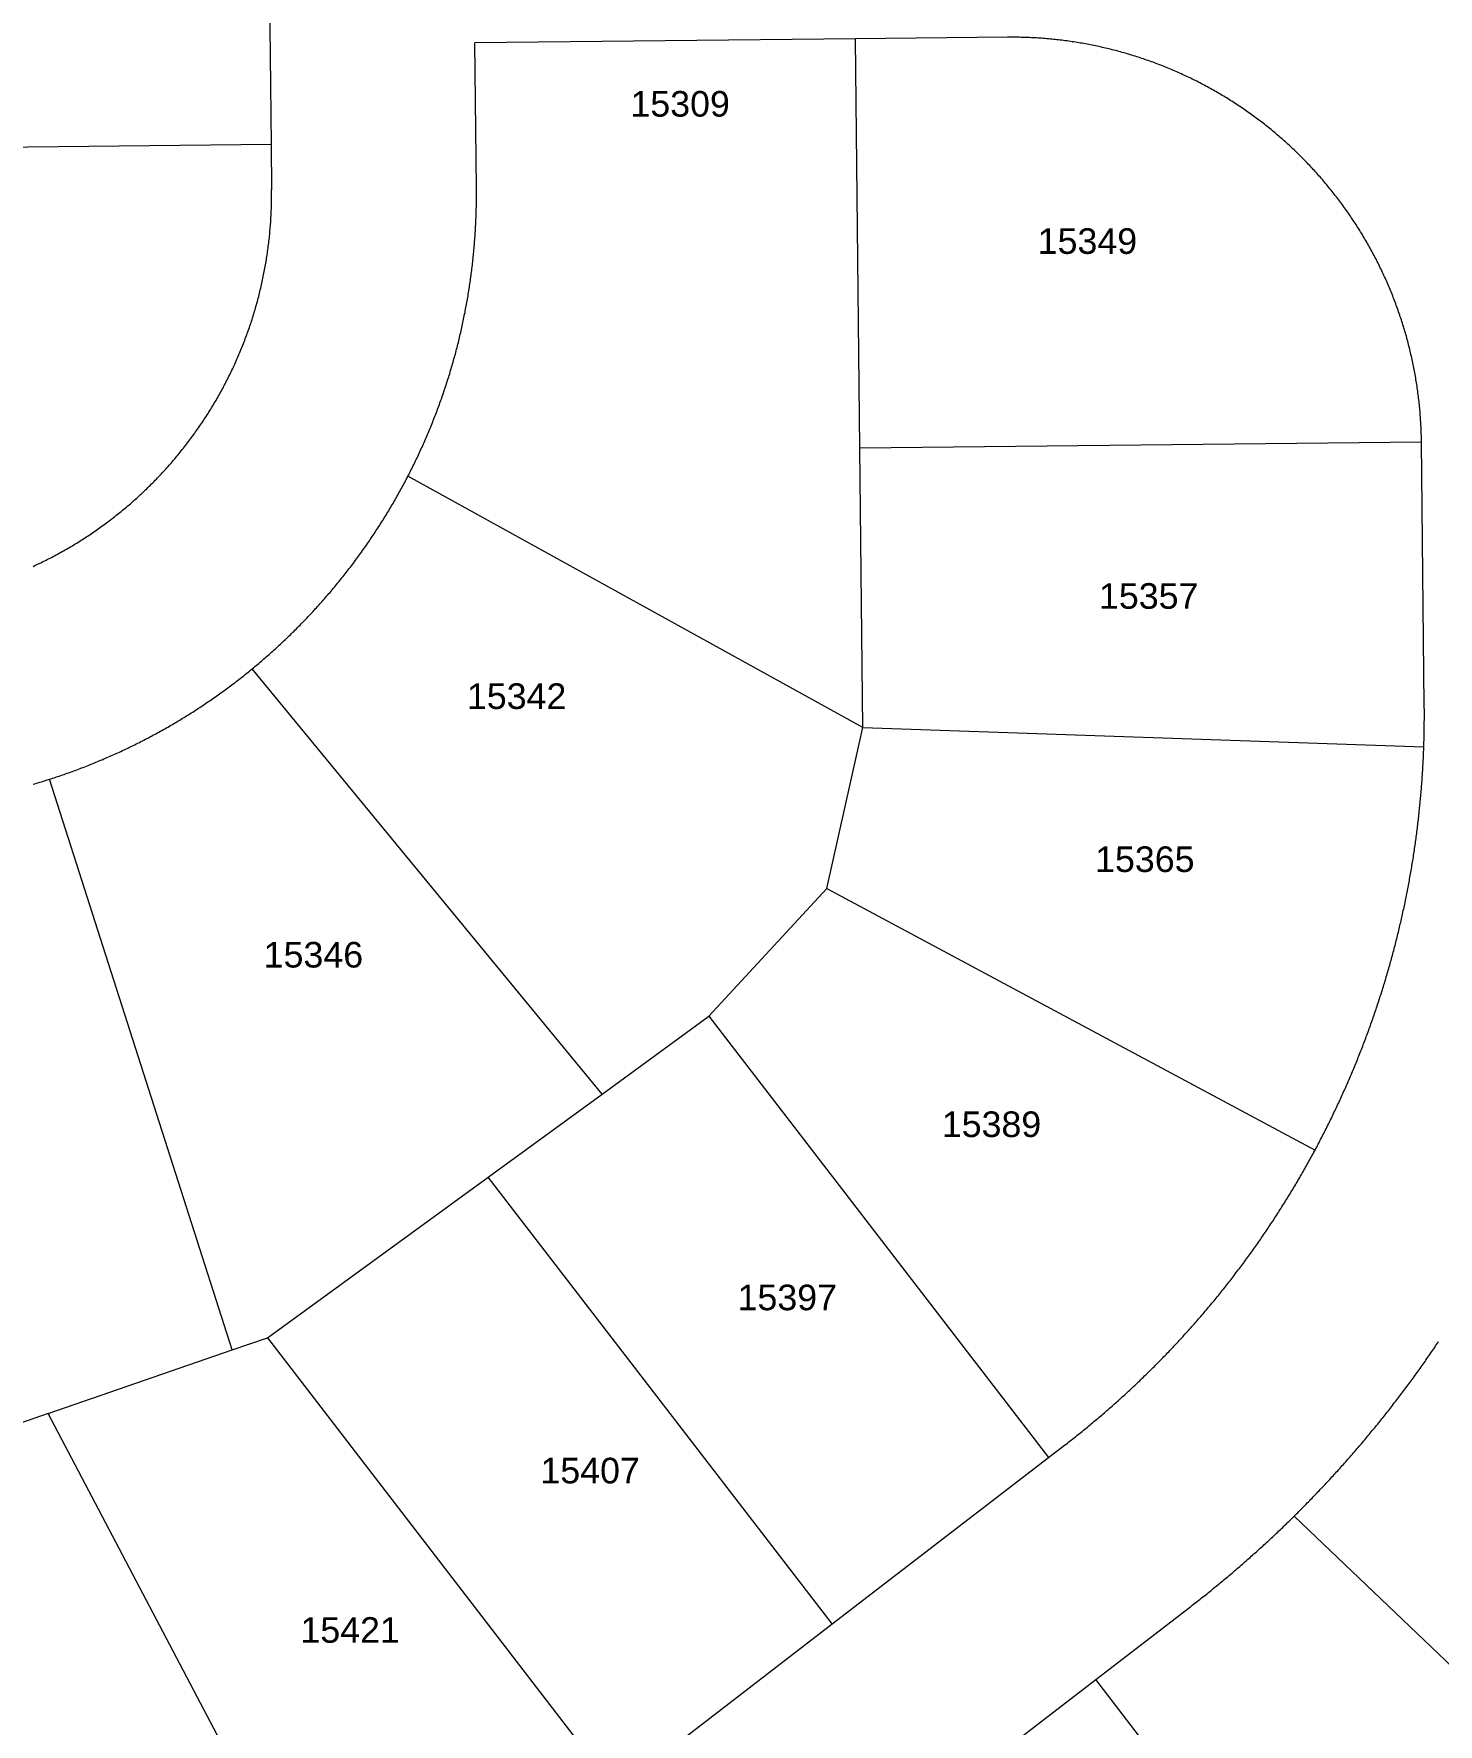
# Model space of a CAD drawing. Header units: feet. Extents: x 865220 to 2843432, y -2240498 to 970288.
# Drawn here: x 2840589.7 to 2841001, y 958367 to 958862.3 of the extents above; entities that cross this region are included whole.
import ezdxf
from ezdxf.enums import TextEntityAlignment as Align

# ---------------------------------------------------------------- set-up
doc = ezdxf.new("R2010")
doc.units = ezdxf.units.FT
doc.header["$LTSCALE"] = 0.015
doc.header["$MEASUREMENT"] = 0
doc.layers.add('Dakota County Addresses', color=7, linetype='Continuous')
doc.layers.add('Dakota County Parcels', color=7, linetype='Continuous')
doc.styles.add('Dimensions 100', font='arial.ttf')

# ---------------------------------------------------------------- blocks, each defined once
blk = doc.blocks.new('ACMAP_ANN_TEMPLATE_Dakota County Addresses')
at = {"layer": 'Dakota County Addresses', "style": 'Dimensions 100'}
blk.add_attdef('DakotaCountyAddress', text='', height=50, dxfattribs=at).set_placement((0, 0), align=Align.CENTER)

msp = doc.modelspace()

# ---------------------------------------------------------------- linework, layer by layer
at = {"layer": 'Dakota County Parcels', "lineweight": 5, "ltscale": 100}
for p, q in [((2840658.34, 958909.94), (2840659.19, 958829.96)), ((2840830.32, 958860.79), (2840718.87, 958859.59)), ((2840874.86, 958861.26), (2840830.32, 958860.79)), ((2840831.6, 958740.86), (2840830.32, 958860.79)), ((2840719.33, 958817.17), (2840718.87, 958859.59)), ((2840509.22, 958828.35), (2840659.19, 958829.96)), ((2840659.19, 958829.96), (2840659.34, 958816.52)), ((2840996.13, 958742.57), (2840831.6, 958740.86)), ((2840996.95, 958665.6), (2840996.13, 958742.57)), ((2840832.48, 958659.03), (2840831.6, 958740.86)), ((2840832.48, 958659.03), (2840699.26, 958732.62)), ((2840756.11, 958551.57), (2840653.65, 958676.21)), ((2840821.96, 958611.82), (2840832.48, 958659.03)), ((2840832.48, 958659.03), (2840996.81, 958653.3)), ((2840647.81, 958476.61), (2840594.26, 958643.84)), ((2840787.43, 958574.39), (2840821.96, 958611.82)), ((2840821.96, 958611.82), (2840964.96, 958535.2)), ((2840756.11, 958551.57), (2840787.43, 958574.39)), ((2840787.43, 958574.39), (2840886.89, 958445.1)), ((2840722.75, 958527.27), (2840756.11, 958551.57)), ((2840658.09, 958480.15), (2840722.75, 958527.27)), ((2840823.49, 958396.32), (2840722.75, 958527.27)), ((2840647.81, 958476.61), (2840658.09, 958480.15)), ((2840658.09, 958480.15), (2840760.1, 958347.55)), ((2840593.88, 958457.99), (2840647.81, 958476.61)), ((2840593.88, 958457.99), (2840519.91, 958432.47)), ((2840679.75, 958294.65), (2840593.88, 958457.99)), ((2840823.49, 958396.32), (2840886.89, 958445.1)), ((2840886.89, 958445.1), (2840891.61, 958448.73)), ((2841069.71, 958322.15), (2840958.81, 958427.89)), ((2840900.7, 958380.03), (2840928.2, 958401.18)), ((2840760.1, 958347.55), (2840823.49, 958396.32)), ((2840833.34, 958328.21), (2840900.7, 958380.03)), ((2840994.98, 958257.48), (2840900.7, 958380.03))]:
    msp.add_line(p, q, dxfattribs=at)
for points in [[(2840996.13, 958742.57), (2840996.12, 958743.07), (2840996.11, 958743.57), (2840996.1, 958744.07), (2840996.09, 958744.57), (2840996.08, 958745.07), (2840996.06, 958745.57), (2840996.04, 958746.07), (2840996.02, 958746.57), (2840996, 958747.07), (2840995.97, 958747.57), (2840995.94, 958748.07), (2840995.92, 958748.56), (2840995.88, 958749.06), (2840995.85, 958749.56), (2840995.82, 958750.06), (2840995.78, 958750.56), (2840995.74, 958751.06), (2840995.7, 958751.56), (2840995.65, 958752.05), (2840995.61, 958752.55), (2840995.56, 958753.05), (2840995.51, 958753.55), (2840995.46, 958754.04), (2840995.4, 958754.54), (2840995.35, 958755.04), (2840995.29, 958755.53), (2840995.23, 958756.03), (2840995.16, 958756.53), (2840995.1, 958757.02), (2840995.03, 958757.52), (2840994.96, 958758.01), (2840994.89, 958758.51), (2840994.82, 958759), (2840994.75, 958759.5), (2840994.67, 958759.99), (2840994.59, 958760.48), (2840994.51, 958760.98), (2840994.43, 958761.47), (2840994.34, 958761.96), (2840994.25, 958762.46), (2840994.16, 958762.95), (2840994.07, 958763.44), (2840993.98, 958763.93), (2840993.88, 958764.42), (2840993.79, 958764.91), (2840993.69, 958765.4), (2840993.59, 958765.89), (2840993.48, 958766.38), (2840993.38, 958766.87), (2840993.27, 958767.36), (2840993.16, 958767.84), (2840993.05, 958768.33), (2840992.93, 958768.82), (2840992.82, 958769.31), (2840992.7, 958769.79), (2840992.58, 958770.28), (2840992.46, 958770.76), (2840992.34, 958771.25), (2840992.21, 958771.73), (2840992.08, 958772.21), (2840991.95, 958772.7), (2840991.82, 958773.18), (2840991.69, 958773.66), (2840991.55, 958774.14), (2840991.41, 958774.62), (2840991.27, 958775.1), (2840991.13, 958775.58), (2840990.99, 958776.06), (2840990.84, 958776.54), (2840990.69, 958777.02), (2840990.54, 958777.49), (2840990.39, 958777.97), (2840990.24, 958778.44), (2840990.08, 958778.92), (2840989.92, 958779.39), (2840989.76, 958779.87), (2840989.6, 958780.34), (2840989.44, 958780.81), (2840989.27, 958781.28), (2840989.11, 958781.76), (2840988.94, 958782.23), (2840988.76, 958782.7), (2840988.59, 958783.16), (2840988.41, 958783.63), (2840988.24, 958784.1), (2840988.06, 958784.57), (2840987.88, 958785.03), (2840987.69, 958785.5), (2840987.51, 958785.96), (2840987.32, 958786.43), (2840987.13, 958786.89), (2840986.94, 958787.35), (2840986.75, 958787.81), (2840986.55, 958788.27), (2840986.36, 958788.73), (2840986.16, 958789.19), (2840985.96, 958789.65), (2840985.75, 958790.11), (2840985.55, 958790.56), (2840985.34, 958791.02), (2840985.14, 958791.47), (2840984.93, 958791.93), (2840984.71, 958792.38), (2840984.5, 958792.83), (2840984.28, 958793.28), (2840984.07, 958793.73), (2840983.85, 958794.18), (2840983.63, 958794.63), (2840983.4, 958795.08), (2840983.18, 958795.52), (2840982.95, 958795.97), (2840982.72, 958796.41), (2840982.49, 958796.86), (2840982.26, 958797.3), (2840982.02, 958797.74), (2840981.79, 958798.18), (2840981.55, 958798.62), (2840981.31, 958799.06), (2840981.07, 958799.5), (2840980.83, 958799.93), (2840980.58, 958800.37), (2840980.33, 958800.8), (2840980.08, 958801.24), (2840979.83, 958801.67), (2840979.58, 958802.1), (2840979.33, 958802.53), (2840979.07, 958802.96), (2840978.81, 958803.39), (2840978.55, 958803.82), (2840978.29, 958804.24), (2840978.03, 958804.67), (2840977.76, 958805.09), (2840977.5, 958805.51), (2840977.23, 958805.94), (2840976.96, 958806.36), (2840976.69, 958806.78), (2840976.41, 958807.19), (2840976.14, 958807.61), (2840975.86, 958808.03), (2840975.58, 958808.44), (2840975.3, 958808.86), (2840975.02, 958809.27), (2840974.73, 958809.68), (2840974.45, 958810.09), (2840974.16, 958810.5), (2840973.87, 958810.91), (2840973.58, 958811.31), (2840973.29, 958811.72), (2840972.99, 958812.12), (2840972.7, 958812.53), (2840972.4, 958812.93), (2840972.1, 958813.33), (2840971.8, 958813.73), (2840971.5, 958814.13), (2840971.19, 958814.52), (2840970.89, 958814.92), (2840970.58, 958815.31), (2840970.27, 958815.7), (2840969.96, 958816.1), (2840969.65, 958816.49), (2840969.33, 958816.87), (2840969.02, 958817.26), (2840968.7, 958817.65), (2840968.38, 958818.03), (2840968.06, 958818.42), (2840967.74, 958818.8), (2840967.41, 958819.18), (2840967.09, 958819.56), (2840966.76, 958819.94), (2840966.43, 958820.32), (2840966.1, 958820.69), (2840965.77, 958821.06), (2840965.44, 958821.44), (2840965.1, 958821.81), (2840964.77, 958822.18), (2840964.43, 958822.55), (2840964.09, 958822.91), (2840963.75, 958823.28), (2840963.41, 958823.64), (2840963.06, 958824.01), (2840962.72, 958824.37), (2840962.37, 958824.73), (2840962.02, 958825.09), (2840961.67, 958825.44), (2840961.32, 958825.8), (2840960.97, 958826.15), (2840960.61, 958826.51), (2840960.26, 958826.86), (2840959.9, 958827.21), (2840959.54, 958827.56), (2840959.18, 958827.9), (2840958.82, 958828.25), (2840958.46, 958828.59), (2840958.09, 958828.93), (2840957.72, 958829.27), (2840957.36, 958829.61), (2840956.99, 958829.95), (2840956.62, 958830.29), (2840956.25, 958830.62), (2840955.87, 958830.95), (2840955.5, 958831.29), (2840955.12, 958831.62), (2840954.75, 958831.94), (2840954.37, 958832.27), (2840953.99, 958832.6), (2840953.61, 958832.92), (2840953.23, 958833.24), (2840952.84, 958833.56), (2840952.46, 958833.88), (2840952.07, 958834.2), (2840951.68, 958834.51), (2840951.29, 958834.83), (2840950.9, 958835.14), (2840950.51, 958835.45), (2840950.12, 958835.76), (2840949.72, 958836.07), (2840949.33, 958836.37), (2840948.93, 958836.68), (2840948.53, 958836.98), (2840948.13, 958837.28), (2840947.73, 958837.58), (2840947.33, 958837.88), (2840946.93, 958838.17), (2840946.52, 958838.47), (2840946.12, 958838.76), (2840945.71, 958839.05), (2840945.3, 958839.34), (2840944.89, 958839.63), (2840944.48, 958839.91), (2840944.07, 958840.19), (2840943.66, 958840.48), (2840943.25, 958840.76), (2840942.83, 958841.04), (2840942.41, 958841.31), (2840942, 958841.59), (2840941.58, 958841.86), (2840941.16, 958842.13), (2840940.74, 958842.4), (2840940.32, 958842.67), (2840939.89, 958842.94), (2840939.47, 958843.2), (2840939.04, 958843.47), (2840938.62, 958843.73), (2840938.19, 958843.99), (2840937.76, 958844.24), (2840937.33, 958844.5), (2840936.9, 958844.75), (2840936.47, 958845.01), (2840936.04, 958845.26), (2840935.6, 958845.51), (2840935.17, 958845.75), (2840934.73, 958846), (2840934.3, 958846.24), (2840933.86, 958846.48), (2840933.42, 958846.72), (2840932.98, 958846.96), (2840932.54, 958847.19), (2840932.1, 958847.43), (2840931.65, 958847.66), (2840931.21, 958847.89), (2840930.77, 958848.12), (2840930.32, 958848.35), (2840929.87, 958848.57), (2840929.43, 958848.79), (2840928.98, 958849.02), (2840928.53, 958849.23), (2840928.08, 958849.45), (2840927.63, 958849.67), (2840927.18, 958849.88), (2840926.72, 958850.09), (2840926.27, 958850.3), (2840925.81, 958850.51), (2840925.36, 958850.72), (2840924.9, 958850.92), (2840924.44, 958851.12), (2840923.99, 958851.32), (2840923.53, 958851.52), (2840923.07, 958851.72), (2840922.61, 958851.91), (2840922.15, 958852.1), (2840921.68, 958852.29), (2840921.22, 958852.48), (2840920.76, 958852.67), (2840920.29, 958852.86), (2840919.83, 958853.04), (2840919.36, 958853.22), (2840918.89, 958853.4), (2840918.43, 958853.58), (2840917.96, 958853.75), (2840917.49, 958853.92), (2840917.02, 958854.1), (2840916.55, 958854.26), (2840916.08, 958854.43), (2840915.61, 958854.6), (2840915.13, 958854.76), (2840914.66, 958854.92), (2840914.19, 958855.08), (2840913.71, 958855.24), (2840913.24, 958855.39), (2840912.76, 958855.55), (2840912.29, 958855.7), (2840911.81, 958855.85), (2840911.33, 958856), (2840910.85, 958856.14), (2840910.37, 958856.29), (2840909.89, 958856.43), (2840909.41, 958856.57), (2840908.93, 958856.71), (2840908.45, 958856.84), (2840907.97, 958856.97), (2840907.49, 958857.11), (2840907.01, 958857.24), (2840906.52, 958857.36), (2840906.04, 958857.49), (2840905.55, 958857.61), (2840905.07, 958857.73), (2840904.58, 958857.85), (2840904.1, 958857.97), (2840903.61, 958858.09), (2840903.12, 958858.2), (2840902.64, 958858.31), (2840902.15, 958858.42), (2840901.66, 958858.53), (2840901.17, 958858.63), (2840900.68, 958858.74), (2840900.19, 958858.84), (2840899.7, 958858.94), (2840899.21, 958859.03), (2840898.72, 958859.13), (2840898.23, 958859.22), (2840897.74, 958859.31), (2840897.25, 958859.4), (2840896.75, 958859.49), (2840896.26, 958859.57), (2840895.77, 958859.66), (2840895.28, 958859.74), (2840894.78, 958859.82), (2840894.29, 958859.89), (2840893.79, 958859.97), (2840893.3, 958860.04), (2840892.8, 958860.11), (2840892.31, 958860.18), (2840891.81, 958860.24), (2840891.32, 958860.31), (2840890.82, 958860.37), (2840890.32, 958860.43), (2840889.83, 958860.49), (2840889.33, 958860.54), (2840888.83, 958860.6), (2840888.34, 958860.65), (2840887.84, 958860.7), (2840887.34, 958860.75), (2840886.84, 958860.79), (2840886.35, 958860.84), (2840885.85, 958860.88), (2840885.35, 958860.92), (2840884.85, 958860.95), (2840884.35, 958860.99), (2840883.85, 958861.02), (2840883.35, 958861.05), (2840882.86, 958861.08), (2840882.36, 958861.11), (2840881.86, 958861.13), (2840881.36, 958861.16), (2840880.86, 958861.18), (2840880.36, 958861.2), (2840879.86, 958861.21), (2840879.36, 958861.23), (2840878.86, 958861.24), (2840878.36, 958861.25), (2840877.86, 958861.26), (2840877.36, 958861.26), (2840876.86, 958861.27), (2840876.36, 958861.27), (2840875.86, 958861.27), (2840874.86, 958861.26)], [(2840589.49, 958706.23), (2840589.95, 958706.44), (2840590.4, 958706.65), (2840590.85, 958706.86), (2840591.3, 958707.08), (2840591.75, 958707.3), (2840592.2, 958707.52), (2840592.65, 958707.74), (2840593.1, 958707.96), (2840593.55, 958708.19), (2840593.99, 958708.41), (2840594.44, 958708.64), (2840594.88, 958708.87), (2840595.32, 958709.1), (2840595.76, 958709.34), (2840596.21, 958709.57), (2840596.64, 958709.81), (2840597.08, 958710.05), (2840597.52, 958710.29), (2840597.96, 958710.54), (2840598.39, 958710.78), (2840598.83, 958711.03), (2840599.26, 958711.28), (2840599.7, 958711.53), (2840600.13, 958711.78), (2840600.56, 958712.03), (2840600.99, 958712.29), (2840601.42, 958712.55), (2840601.84, 958712.81), (2840602.27, 958713.07), (2840602.69, 958713.33), (2840603.12, 958713.6), (2840603.54, 958713.86), (2840603.96, 958714.13), (2840604.38, 958714.4), (2840604.8, 958714.67), (2840605.22, 958714.95), (2840605.64, 958715.22), (2840606.05, 958715.5), (2840606.47, 958715.78), (2840606.88, 958716.06), (2840607.3, 958716.34), (2840607.71, 958716.62), (2840608.12, 958716.91), (2840608.53, 958717.2), (2840608.94, 958717.49), (2840609.34, 958717.78), (2840609.75, 958718.07), (2840610.15, 958718.36), (2840610.55, 958718.66), (2840610.96, 958718.96), (2840611.36, 958719.26), (2840611.76, 958719.56), (2840612.15, 958719.86), (2840612.55, 958720.16), (2840612.95, 958720.47), (2840613.34, 958720.78), (2840613.73, 958721.09), (2840614.13, 958721.4), (2840614.52, 958721.71), (2840614.91, 958722.02), (2840615.29, 958722.34), (2840615.68, 958722.66), (2840616.06, 958722.97), (2840616.45, 958723.29), (2840616.83, 958723.62), (2840617.21, 958723.94), (2840617.59, 958724.27), (2840617.97, 958724.59), (2840618.35, 958724.92), (2840618.72, 958725.25), (2840619.1, 958725.58), (2840619.47, 958725.91), (2840619.84, 958726.25), (2840620.21, 958726.59), (2840620.58, 958726.92), (2840620.95, 958727.26), (2840621.31, 958727.6), (2840621.68, 958727.95), (2840622.04, 958728.29), (2840622.4, 958728.63), (2840622.76, 958728.98), (2840623.12, 958729.33), (2840623.48, 958729.68), (2840623.83, 958730.03), (2840624.19, 958730.38), (2840624.54, 958730.74), (2840624.89, 958731.09), (2840625.24, 958731.45), (2840625.59, 958731.81), (2840625.94, 958732.17), (2840626.28, 958732.53), (2840626.63, 958732.89), (2840626.97, 958733.26), (2840627.31, 958733.62), (2840627.65, 958733.99), (2840627.99, 958734.36), (2840628.32, 958734.73), (2840628.66, 958735.1), (2840628.99, 958735.47), (2840629.32, 958735.85), (2840629.65, 958736.22), (2840629.98, 958736.6), (2840630.31, 958736.98), (2840630.63, 958737.36), (2840630.96, 958737.74), (2840631.28, 958738.12), (2840631.6, 958738.5), (2840631.92, 958738.89), (2840632.24, 958739.28), (2840632.55, 958739.66), (2840632.87, 958740.05), (2840633.18, 958740.44), (2840633.49, 958740.83), (2840633.8, 958741.23), (2840634.11, 958741.62), (2840634.41, 958742.02), (2840634.72, 958742.41), (2840635.02, 958742.81), (2840635.32, 958743.21), (2840635.62, 958743.61), (2840635.92, 958744.01), (2840636.21, 958744.42), (2840636.51, 958744.82), (2840636.8, 958745.23), (2840637.09, 958745.63), (2840637.38, 958746.04), (2840637.67, 958746.45), (2840637.95, 958746.86), (2840638.24, 958747.27), (2840638.52, 958747.68), (2840638.8, 958748.1), (2840639.08, 958748.51), (2840639.36, 958748.93), (2840639.63, 958749.34), (2840639.9, 958749.76), (2840640.18, 958750.18), (2840640.45, 958750.6), (2840640.72, 958751.03), (2840640.98, 958751.45), (2840641.25, 958751.87), (2840641.51, 958752.3), (2840641.77, 958752.72), (2840642.03, 958753.15), (2840642.29, 958753.58), (2840642.54, 958754.01), (2840642.8, 958754.44), (2840643.05, 958754.87), (2840643.3, 958755.3), (2840643.55, 958755.74), (2840643.8, 958756.17), (2840644.04, 958756.61), (2840644.29, 958757.04), (2840644.53, 958757.48), (2840644.77, 958757.92), (2840645.01, 958758.36), (2840645.24, 958758.8), (2840645.48, 958759.24), (2840645.71, 958759.68), (2840645.94, 958760.13), (2840646.17, 958760.57), (2840646.39, 958761.02), (2840646.62, 958761.46), (2840646.84, 958761.91), (2840647.06, 958762.36), (2840647.28, 958762.81), (2840647.5, 958763.26), (2840647.72, 958763.71), (2840647.93, 958764.16), (2840648.14, 958764.62), (2840648.35, 958765.07), (2840648.56, 958765.52), (2840648.77, 958765.98), (2840648.97, 958766.44), (2840649.17, 958766.89), (2840649.37, 958767.35), (2840649.57, 958767.81), (2840649.77, 958768.27), (2840649.96, 958768.73), (2840650.16, 958769.19), (2840650.35, 958769.65), (2840650.54, 958770.12), (2840650.72, 958770.58), (2840650.91, 958771.04), (2840651.09, 958771.51), (2840651.27, 958771.98), (2840651.45, 958772.44), (2840651.63, 958772.91), (2840651.81, 958773.38), (2840651.98, 958773.85), (2840652.15, 958774.32), (2840652.32, 958774.79), (2840652.49, 958775.26), (2840652.65, 958775.73), (2840652.82, 958776.2), (2840652.98, 958776.67), (2840653.14, 958777.15), (2840653.3, 958777.62), (2840653.45, 958778.1), (2840653.6, 958778.57), (2840653.76, 958779.05), (2840653.91, 958779.53), (2840654.05, 958780), (2840654.2, 958780.48), (2840654.34, 958780.96), (2840654.49, 958781.44), (2840654.63, 958781.92), (2840654.76, 958782.4), (2840654.9, 958782.88), (2840655.03, 958783.36), (2840655.16, 958783.85), (2840655.29, 958784.33), (2840655.42, 958784.81), (2840655.55, 958785.3), (2840655.67, 958785.78), (2840655.79, 958786.27), (2840655.91, 958786.75), (2840656.03, 958787.24), (2840656.15, 958787.72), (2840656.26, 958788.21), (2840656.37, 958788.7), (2840656.48, 958789.19), (2840656.59, 958789.67), (2840656.69, 958790.16), (2840656.8, 958790.65), (2840656.9, 958791.14), (2840657, 958791.63), (2840657.1, 958792.12), (2840657.19, 958792.61), (2840657.28, 958793.1), (2840657.38, 958793.59), (2840657.47, 958794.09), (2840657.55, 958794.58), (2840657.64, 958795.07), (2840657.72, 958795.56), (2840657.8, 958796.06), (2840657.88, 958796.55), (2840657.96, 958797.05), (2840658.03, 958797.54), (2840658.1, 958798.03), (2840658.18, 958798.53), (2840658.24, 958799.02), (2840658.31, 958799.52), (2840658.37, 958800.02), (2840658.44, 958800.51), (2840658.5, 958801.01), (2840658.56, 958801.51), (2840658.61, 958802), (2840658.67, 958802.5), (2840658.72, 958803), (2840658.77, 958803.49), (2840658.82, 958803.99), (2840658.86, 958804.49), (2840658.91, 958804.99), (2840658.95, 958805.49), (2840658.99, 958805.98), (2840659.02, 958806.48), (2840659.06, 958806.98), (2840659.09, 958807.48), (2840659.12, 958807.98), (2840659.15, 958808.48), (2840659.18, 958808.98), (2840659.21, 958809.48), (2840659.23, 958809.98), (2840659.25, 958810.48), (2840659.27, 958810.97), (2840659.29, 958811.47), (2840659.3, 958811.97), (2840659.31, 958812.47), (2840659.32, 958812.97), (2840659.33, 958813.47), (2840659.34, 958813.97), (2840659.34, 958814.47), (2840659.34, 958814.97), (2840659.34, 958815.47), (2840659.34, 958815.97), (2840659.34, 958816.52)], [(2840699.26, 958732.62), (2840699.48, 958733.07), (2840699.71, 958733.51), (2840699.94, 958733.96), (2840700.16, 958734.4), (2840700.39, 958734.85), (2840700.61, 958735.3), (2840700.83, 958735.75), (2840701.05, 958736.2), (2840701.27, 958736.65), (2840701.49, 958737.1), (2840701.7, 958737.55), (2840701.92, 958738), (2840702.13, 958738.45), (2840702.35, 958738.9), (2840702.56, 958739.35), (2840702.77, 958739.81), (2840702.98, 958740.26), (2840703.18, 958740.72), (2840703.39, 958741.17), (2840703.6, 958741.63), (2840703.8, 958742.09), (2840704, 958742.54), (2840704.2, 958743), (2840704.4, 958743.46), (2840704.6, 958743.92), (2840704.8, 958744.38), (2840705, 958744.84), (2840705.19, 958745.3), (2840705.39, 958745.76), (2840705.58, 958746.22), (2840705.77, 958746.68), (2840705.96, 958747.14), (2840706.15, 958747.61), (2840706.33, 958748.07), (2840706.52, 958748.53), (2840706.7, 958749), (2840706.89, 958749.46), (2840707.07, 958749.93), (2840707.25, 958750.4), (2840707.43, 958750.86), (2840707.61, 958751.33), (2840707.79, 958751.8), (2840707.96, 958752.26), (2840708.14, 958752.73), (2840708.31, 958753.2), (2840708.48, 958753.67), (2840708.65, 958754.14), (2840708.82, 958754.61), (2840708.99, 958755.08), (2840709.15, 958755.55), (2840709.32, 958756.03), (2840709.48, 958756.5), (2840709.65, 958756.97), (2840709.81, 958757.45), (2840709.97, 958757.92), (2840710.12, 958758.39), (2840710.28, 958758.87), (2840710.44, 958759.34), (2840710.59, 958759.82), (2840710.75, 958760.29), (2840710.9, 958760.77), (2840711.05, 958761.25), (2840711.2, 958761.72), (2840711.35, 958762.2), (2840711.49, 958762.68), (2840711.64, 958763.16), (2840711.78, 958763.64), (2840711.92, 958764.12), (2840712.07, 958764.6), (2840712.21, 958765.08), (2840712.34, 958765.56), (2840712.48, 958766.04), (2840712.62, 958766.52), (2840712.75, 958767), (2840712.89, 958767.48), (2840713.02, 958767.96), (2840713.15, 958768.45), (2840713.28, 958768.93), (2840713.41, 958769.41), (2840713.53, 958769.9), (2840713.66, 958770.38), (2840713.78, 958770.86), (2840713.9, 958771.35), (2840714.03, 958771.83), (2840714.15, 958772.32), (2840714.26, 958772.8), (2840714.38, 958773.29), (2840714.5, 958773.78), (2840714.61, 958774.26), (2840714.72, 958774.75), (2840714.84, 958775.24), (2840714.95, 958775.73), (2840715.06, 958776.21), (2840715.16, 958776.7), (2840715.27, 958777.19), (2840715.37, 958777.68), (2840715.48, 958778.17), (2840715.58, 958778.66), (2840715.68, 958779.15), (2840715.78, 958779.64), (2840715.88, 958780.13), (2840715.98, 958780.62), (2840716.07, 958781.11), (2840716.17, 958781.6), (2840716.26, 958782.09), (2840716.35, 958782.58), (2840716.44, 958783.07), (2840716.53, 958783.57), (2840716.62, 958784.06), (2840716.7, 958784.55), (2840716.79, 958785.04), (2840716.87, 958785.54), (2840716.95, 958786.03), (2840717.03, 958786.52), (2840717.11, 958787.02), (2840717.19, 958787.51), (2840717.27, 958788), (2840717.34, 958788.5), (2840717.41, 958788.99), (2840717.49, 958789.49), (2840717.56, 958789.98), (2840717.63, 958790.48), (2840717.69, 958790.97), (2840717.76, 958791.47), (2840717.83, 958791.96), (2840717.89, 958792.46), (2840717.95, 958792.96), (2840718.01, 958793.45), (2840718.07, 958793.95), (2840718.13, 958794.45), (2840718.19, 958794.94), (2840718.25, 958795.44), (2840718.3, 958795.94), (2840718.35, 958796.43), (2840718.4, 958796.93), (2840718.45, 958797.43), (2840718.5, 958797.93), (2840718.55, 958798.42), (2840718.6, 958798.92), (2840718.64, 958799.42), (2840718.68, 958799.92), (2840718.73, 958800.41), (2840718.77, 958800.91), (2840718.81, 958801.41), (2840718.84, 958801.91), (2840718.88, 958802.41), (2840718.91, 958802.91), (2840718.95, 958803.41), (2840718.98, 958803.91), (2840719.01, 958804.4), (2840719.04, 958804.9), (2840719.07, 958805.4), (2840719.1, 958805.9), (2840719.12, 958806.4), (2840719.14, 958806.9), (2840719.17, 958807.4), (2840719.19, 958807.9), (2840719.21, 958808.4), (2840719.23, 958808.9), (2840719.24, 958809.4), (2840719.26, 958809.9), (2840719.27, 958810.4), (2840719.29, 958810.9), (2840719.3, 958811.4), (2840719.31, 958811.9), (2840719.32, 958812.4), (2840719.32, 958812.9), (2840719.33, 958813.4), (2840719.33, 958813.9), (2840719.34, 958814.4), (2840719.34, 958814.9), (2840719.34, 958815.4), (2840719.34, 958815.9), (2840719.33, 958816.4), (2840719.33, 958817.17)], [(2840653.65, 958676.21), (2840654.04, 958676.53), (2840654.42, 958676.85), (2840654.81, 958677.17), (2840655.19, 958677.49), (2840655.57, 958677.81), (2840655.95, 958678.13), (2840656.33, 958678.46), (2840656.71, 958678.78), (2840657.09, 958679.11), (2840657.47, 958679.44), (2840657.85, 958679.77), (2840658.22, 958680.1), (2840658.6, 958680.43), (2840658.97, 958680.76), (2840659.35, 958681.09), (2840659.72, 958681.42), (2840660.09, 958681.76), (2840660.46, 958682.1), (2840660.83, 958682.43), (2840661.2, 958682.77), (2840661.56, 958683.11), (2840661.93, 958683.45), (2840662.3, 958683.79), (2840662.66, 958684.13), (2840663.02, 958684.47), (2840663.39, 958684.82), (2840663.75, 958685.16), (2840664.11, 958685.51), (2840664.47, 958685.86), (2840664.83, 958686.2), (2840665.19, 958686.55), (2840665.54, 958686.9), (2840665.9, 958687.26), (2840666.25, 958687.61), (2840666.61, 958687.96), (2840666.96, 958688.31), (2840667.31, 958688.67), (2840667.67, 958689.02), (2840668.02, 958689.38), (2840668.36, 958689.74), (2840668.71, 958690.1), (2840669.06, 958690.46), (2840669.41, 958690.82), (2840669.75, 958691.18), (2840670.09, 958691.54), (2840670.44, 958691.91), (2840670.78, 958692.27), (2840671.12, 958692.64), (2840671.46, 958693), (2840671.8, 958693.37), (2840672.14, 958693.74), (2840672.48, 958694.11), (2840672.81, 958694.48), (2840673.15, 958694.85), (2840673.48, 958695.22), (2840673.81, 958695.6), (2840674.14, 958695.97), (2840674.48, 958696.34), (2840674.81, 958696.72), (2840675.13, 958697.1), (2840675.46, 958697.47), (2840675.79, 958697.85), (2840676.11, 958698.23), (2840676.44, 958698.61), (2840676.76, 958698.99), (2840677.08, 958699.38), (2840677.41, 958699.76), (2840677.73, 958700.14), (2840678.04, 958700.53), (2840678.36, 958700.91), (2840678.68, 958701.3), (2840679, 958701.69), (2840679.31, 958702.08), (2840679.62, 958702.46), (2840679.94, 958702.85), (2840680.25, 958703.25), (2840680.56, 958703.64), (2840680.87, 958704.03), (2840681.18, 958704.42), (2840681.48, 958704.82), (2840681.79, 958705.21), (2840682.1, 958705.61), (2840682.4, 958706.01), (2840682.7, 958706.4), (2840683, 958706.8), (2840683.31, 958707.2), (2840683.6, 958707.6), (2840683.9, 958708), (2840684.2, 958708.41), (2840684.5, 958708.81), (2840684.79, 958709.21), (2840685.09, 958709.62), (2840685.38, 958710.02), (2840685.67, 958710.43), (2840685.96, 958710.83), (2840686.25, 958711.24), (2840686.54, 958711.65), (2840686.83, 958712.06), (2840687.11, 958712.47), (2840687.4, 958712.88), (2840687.68, 958713.29), (2840687.96, 958713.7), (2840688.24, 958714.12), (2840688.52, 958714.53), (2840688.8, 958714.95), (2840689.08, 958715.36), (2840689.36, 958715.78), (2840689.63, 958716.2), (2840689.91, 958716.61), (2840690.18, 958717.03), (2840690.45, 958717.45), (2840690.73, 958717.87), (2840691, 958718.29), (2840691.26, 958718.71), (2840691.53, 958719.14), (2840691.8, 958719.56), (2840692.06, 958719.98), (2840692.33, 958720.41), (2840692.59, 958720.83), (2840692.85, 958721.26), (2840693.11, 958721.69), (2840693.37, 958722.11), (2840693.63, 958722.54), (2840693.89, 958722.97), (2840694.14, 958723.4), (2840694.4, 958723.83), (2840694.65, 958724.26), (2840694.9, 958724.69), (2840695.15, 958725.12), (2840695.4, 958725.56), (2840695.65, 958725.99), (2840695.9, 958726.43), (2840696.14, 958726.86), (2840696.39, 958727.3), (2840696.63, 958727.73), (2840696.88, 958728.17), (2840697.12, 958728.61), (2840697.36, 958729.05), (2840697.6, 958729.49), (2840697.83, 958729.93), (2840698.07, 958730.37), (2840698.31, 958730.81), (2840698.54, 958731.25), (2840698.77, 958731.69), (2840699, 958732.14), (2840699.26, 958732.62)], [(2840594.26, 958643.84), (2840594.74, 958643.99), (2840595.21, 958644.15), (2840595.69, 958644.3), (2840596.16, 958644.46), (2840596.64, 958644.62), (2840597.11, 958644.78), (2840597.59, 958644.94), (2840598.06, 958645.1), (2840598.53, 958645.26), (2840599, 958645.43), (2840599.47, 958645.6), (2840599.95, 958645.76), (2840600.42, 958645.93), (2840600.89, 958646.1), (2840601.36, 958646.27), (2840601.82, 958646.45), (2840602.29, 958646.62), (2840602.76, 958646.8), (2840603.23, 958646.97), (2840603.7, 958647.15), (2840604.16, 958647.33), (2840604.63, 958647.51), (2840605.09, 958647.69), (2840605.56, 958647.88), (2840606.02, 958648.06), (2840606.49, 958648.25), (2840606.95, 958648.43), (2840607.42, 958648.62), (2840607.88, 958648.81), (2840608.34, 958649), (2840608.8, 958649.2), (2840609.26, 958649.39), (2840609.72, 958649.58), (2840610.18, 958649.78), (2840610.64, 958649.98), (2840611.1, 958650.18), (2840611.56, 958650.38), (2840612.02, 958650.58), (2840612.47, 958650.78), (2840612.93, 958650.98), (2840613.39, 958651.19), (2840613.84, 958651.39), (2840614.3, 958651.6), (2840614.75, 958651.81), (2840615.2, 958652.02), (2840615.66, 958652.23), (2840616.11, 958652.45), (2840616.56, 958652.66), (2840617.01, 958652.87), (2840617.46, 958653.09), (2840617.91, 958653.31), (2840618.36, 958653.53), (2840618.81, 958653.75), (2840619.26, 958653.97), (2840619.71, 958654.19), (2840620.16, 958654.41), (2840620.6, 958654.64), (2840621.05, 958654.87), (2840621.49, 958655.09), (2840621.94, 958655.32), (2840622.38, 958655.55), (2840622.82, 958655.78), (2840623.27, 958656.02), (2840623.71, 958656.25), (2840624.15, 958656.48), (2840624.59, 958656.72), (2840625.03, 958656.96), (2840625.47, 958657.2), (2840625.91, 958657.44), (2840626.35, 958657.68), (2840626.78, 958657.92), (2840627.22, 958658.16), (2840627.66, 958658.41), (2840628.09, 958658.65), (2840628.53, 958658.9), (2840628.96, 958659.15), (2840629.39, 958659.4), (2840629.83, 958659.65), (2840630.26, 958659.9), (2840630.69, 958660.15), (2840631.12, 958660.41), (2840631.55, 958660.66), (2840631.98, 958660.92), (2840632.41, 958661.18), (2840632.83, 958661.44), (2840633.26, 958661.7), (2840633.69, 958661.96), (2840634.11, 958662.22), (2840634.54, 958662.49), (2840634.96, 958662.75), (2840635.39, 958663.02), (2840635.81, 958663.28), (2840636.23, 958663.55), (2840636.65, 958663.82), (2840637.07, 958664.09), (2840637.49, 958664.37), (2840637.91, 958664.64), (2840638.33, 958664.91), (2840638.74, 958665.19), (2840639.16, 958665.47), (2840639.58, 958665.74), (2840639.99, 958666.02), (2840640.4, 958666.3), (2840640.82, 958666.58), (2840641.23, 958666.87), (2840641.64, 958667.15), (2840642.05, 958667.43), (2840642.46, 958667.72), (2840642.87, 958668.01), (2840643.28, 958668.29), (2840643.69, 958668.58), (2840644.1, 958668.87), (2840644.5, 958669.17), (2840644.91, 958669.46), (2840645.31, 958669.75), (2840645.72, 958670.05), (2840646.12, 958670.34), (2840646.52, 958670.64), (2840646.92, 958670.94), (2840647.32, 958671.24), (2840647.72, 958671.54), (2840648.12, 958671.84), (2840648.52, 958672.14), (2840648.92, 958672.45), (2840649.31, 958672.75), (2840649.71, 958673.06), (2840650.1, 958673.36), (2840650.5, 958673.67), (2840650.89, 958673.98), (2840651.28, 958674.29), (2840651.67, 958674.6), (2840652.06, 958674.92), (2840652.45, 958675.23), (2840652.84, 958675.54), (2840653.23, 958675.86), (2840653.65, 958676.21)], [(2840996.81, 958653.3), (2840996.82, 958653.8), (2840996.84, 958654.3), (2840996.85, 958654.8), (2840996.87, 958655.3), (2840996.88, 958655.8), (2840996.89, 958656.3), (2840996.91, 958656.8), (2840996.92, 958657.3), (2840996.93, 958657.8), (2840996.93, 958658.3), (2840996.94, 958658.8), (2840996.95, 958659.3), (2840996.95, 958659.8), (2840996.96, 958660.3), (2840996.96, 958660.8), (2840996.97, 958661.3), (2840996.97, 958661.8), (2840996.97, 958662.3), (2840996.97, 958662.8), (2840996.97, 958663.3), (2840996.97, 958663.8), (2840996.97, 958664.3), (2840996.96, 958664.8), (2840996.95, 958665.6)], [(2840964.96, 958535.2), (2840965.19, 958535.64), (2840965.43, 958536.08), (2840965.66, 958536.52), (2840965.9, 958536.96), (2840966.13, 958537.4), (2840966.36, 958537.85), (2840966.59, 958538.29), (2840966.82, 958538.74), (2840967.05, 958539.18), (2840967.28, 958539.62), (2840967.51, 958540.07), (2840967.73, 958540.52), (2840967.96, 958540.96), (2840968.18, 958541.41), (2840968.41, 958541.85), (2840968.63, 958542.3), (2840968.85, 958542.75), (2840969.08, 958543.2), (2840969.3, 958543.65), (2840969.52, 958544.09), (2840969.74, 958544.54), (2840969.95, 958544.99), (2840970.17, 958545.44), (2840970.39, 958545.89), (2840970.6, 958546.35), (2840970.82, 958546.8), (2840971.03, 958547.25), (2840971.25, 958547.7), (2840971.46, 958548.15), (2840971.67, 958548.61), (2840971.88, 958549.06), (2840972.09, 958549.51), (2840972.3, 958549.97), (2840972.51, 958550.42), (2840972.72, 958550.88), (2840972.92, 958551.33), (2840973.13, 958551.79), (2840973.33, 958552.24), (2840973.54, 958552.7), (2840973.74, 958553.16), (2840973.94, 958553.61), (2840974.15, 958554.07), (2840974.35, 958554.53), (2840974.55, 958554.99), (2840974.75, 958555.45), (2840974.94, 958555.9), (2840975.14, 958556.36), (2840975.34, 958556.82), (2840975.53, 958557.28), (2840975.73, 958557.74), (2840975.92, 958558.2), (2840976.12, 958558.67), (2840976.31, 958559.13), (2840976.5, 958559.59), (2840976.69, 958560.05), (2840976.88, 958560.51), (2840977.07, 958560.98), (2840977.26, 958561.44), (2840977.44, 958561.9), (2840977.63, 958562.37), (2840977.82, 958562.83), (2840978, 958563.3), (2840978.18, 958563.76), (2840978.37, 958564.23), (2840978.55, 958564.69), (2840978.73, 958565.16), (2840978.91, 958565.63), (2840979.09, 958566.09), (2840979.27, 958566.56), (2840979.44, 958567.03), (2840979.62, 958567.49), (2840979.8, 958567.96), (2840979.97, 958568.43), (2840980.15, 958568.9), (2840980.32, 958569.37), (2840980.49, 958569.84), (2840980.66, 958570.31), (2840980.83, 958570.78), (2840981, 958571.25), (2840981.17, 958571.72), (2840981.34, 958572.19), (2840981.51, 958572.66), (2840981.67, 958573.13), (2840981.84, 958573.6), (2840982, 958574.07), (2840982.17, 958574.55), (2840982.33, 958575.02), (2840982.49, 958575.49), (2840982.65, 958575.97), (2840982.81, 958576.44), (2840982.97, 958576.91), (2840983.13, 958577.39), (2840983.29, 958577.86), (2840983.45, 958578.34), (2840983.6, 958578.81), (2840983.76, 958579.29), (2840983.91, 958579.76), (2840984.06, 958580.24), (2840984.22, 958580.71), (2840984.37, 958581.19), (2840984.52, 958581.67), (2840984.67, 958582.15), (2840984.82, 958582.62), (2840984.97, 958583.1), (2840985.11, 958583.58), (2840985.26, 958584.06), (2840985.4, 958584.53), (2840985.55, 958585.01), (2840985.69, 958585.49), (2840985.83, 958585.97), (2840985.98, 958586.45), (2840986.12, 958586.93), (2840986.26, 958587.41), (2840986.4, 958587.89), (2840986.53, 958588.37), (2840986.67, 958588.85), (2840986.81, 958589.33), (2840986.94, 958589.81), (2840987.08, 958590.3), (2840987.21, 958590.78), (2840987.34, 958591.26), (2840987.48, 958591.74), (2840987.61, 958592.22), (2840987.74, 958592.71), (2840987.87, 958593.19), (2840987.99, 958593.67), (2840988.12, 958594.16), (2840988.25, 958594.64), (2840988.37, 958595.12), (2840988.5, 958595.61), (2840988.62, 958596.09), (2840988.74, 958596.58), (2840988.87, 958597.06), (2840988.99, 958597.55), (2840989.11, 958598.03), (2840989.23, 958598.52), (2840989.35, 958599), (2840989.46, 958599.49), (2840989.58, 958599.98), (2840989.7, 958600.46), (2840989.81, 958600.95), (2840989.92, 958601.44), (2840990.04, 958601.92), (2840990.15, 958602.41), (2840990.26, 958602.9), (2840990.37, 958603.38), (2840990.48, 958603.87), (2840990.59, 958604.36), (2840990.7, 958604.85), (2840990.8, 958605.34), (2840990.91, 958605.83), (2840991.01, 958606.31), (2840991.12, 958606.8), (2840991.22, 958607.29), (2840991.32, 958607.78), (2840991.42, 958608.27), (2840991.52, 958608.76), (2840991.62, 958609.25), (2840991.72, 958609.74), (2840991.82, 958610.23), (2840991.92, 958610.72), (2840992.01, 958611.21), (2840992.11, 958611.7), (2840992.2, 958612.19), (2840992.29, 958612.69), (2840992.39, 958613.18), (2840992.48, 958613.67), (2840992.57, 958614.16), (2840992.66, 958614.65), (2840992.75, 958615.14), (2840992.83, 958615.64), (2840992.92, 958616.13), (2840993.01, 958616.62), (2840993.09, 958617.11), (2840993.18, 958617.61), (2840993.26, 958618.1), (2840993.34, 958618.59), (2840993.42, 958619.09), (2840993.5, 958619.58), (2840993.58, 958620.07), (2840993.66, 958620.57), (2840993.74, 958621.06), (2840993.81, 958621.56), (2840993.89, 958622.05), (2840993.97, 958622.54), (2840994.04, 958623.04), (2840994.11, 958623.53), (2840994.18, 958624.03), (2840994.26, 958624.52), (2840994.33, 958625.02), (2840994.39, 958625.51), (2840994.46, 958626.01), (2840994.53, 958626.5), (2840994.6, 958627), (2840994.66, 958627.49), (2840994.73, 958627.99), (2840994.79, 958628.49), (2840994.85, 958628.98), (2840994.92, 958629.48), (2840994.98, 958629.97), (2840995.04, 958630.47), (2840995.1, 958630.97), (2840995.16, 958631.46), (2840995.21, 958631.96), (2840995.27, 958632.46), (2840995.32, 958632.95), (2840995.38, 958633.45), (2840995.43, 958633.95), (2840995.49, 958634.44), (2840995.54, 958634.94), (2840995.59, 958635.44), (2840995.64, 958635.94), (2840995.69, 958636.43), (2840995.74, 958636.93), (2840995.78, 958637.43), (2840995.83, 958637.93), (2840995.88, 958638.43), (2840995.92, 958638.92), (2840995.96, 958639.42), (2840996.01, 958639.92), (2840996.05, 958640.42), (2840996.09, 958640.92), (2840996.13, 958641.41), (2840996.17, 958641.91), (2840996.21, 958642.41), (2840996.24, 958642.91), (2840996.28, 958643.41), (2840996.31, 958643.91), (2840996.35, 958644.41), (2840996.38, 958644.9), (2840996.41, 958645.4), (2840996.45, 958645.9), (2840996.48, 958646.4), (2840996.51, 958646.9), (2840996.54, 958647.4), (2840996.56, 958647.9), (2840996.59, 958648.4), (2840996.62, 958648.9), (2840996.64, 958649.4), (2840996.67, 958649.9), (2840996.69, 958650.4), (2840996.71, 958650.89), (2840996.73, 958651.39), (2840996.75, 958651.89), (2840996.77, 958652.39), (2840996.81, 958653.3)], [(2840589.52, 958642.39), (2840590, 958642.53), (2840590.48, 958642.67), (2840590.96, 958642.82), (2840591.44, 958642.96), (2840591.92, 958643.1), (2840592.4, 958643.25), (2840592.87, 958643.4), (2840593.35, 958643.55), (2840594.26, 958643.84)], [(2840891.61, 958448.73), (2840892.01, 958449.04), (2840892.41, 958449.34), (2840892.8, 958449.65), (2840893.19, 958449.96), (2840893.59, 958450.27), (2840893.98, 958450.58), (2840894.37, 958450.89), (2840894.77, 958451.2), (2840895.16, 958451.51), (2840895.55, 958451.82), (2840895.94, 958452.13), (2840896.33, 958452.44), (2840896.72, 958452.76), (2840897.11, 958453.07), (2840897.49, 958453.39), (2840897.88, 958453.7), (2840898.27, 958454.02), (2840898.65, 958454.34), (2840899.04, 958454.66), (2840899.42, 958454.98), (2840899.81, 958455.3), (2840900.19, 958455.62), (2840900.58, 958455.94), (2840900.96, 958456.26), (2840901.34, 958456.58), (2840901.72, 958456.9), (2840902.1, 958457.23), (2840902.48, 958457.55), (2840902.86, 958457.88), (2840903.24, 958458.2), (2840903.62, 958458.53), (2840904, 958458.86), (2840904.38, 958459.19), (2840904.75, 958459.52), (2840905.13, 958459.84), (2840905.5, 958460.17), (2840905.88, 958460.51), (2840906.25, 958460.84), (2840906.63, 958461.17), (2840907, 958461.5), (2840907.37, 958461.84), (2840907.74, 958462.17), (2840908.11, 958462.51), (2840908.48, 958462.84), (2840908.85, 958463.18), (2840909.22, 958463.51), (2840909.59, 958463.85), (2840909.96, 958464.19), (2840910.33, 958464.53), (2840910.69, 958464.87), (2840911.06, 958465.21), (2840911.43, 958465.55), (2840911.79, 958465.89), (2840912.15, 958466.24), (2840912.52, 958466.58), (2840912.88, 958466.92), (2840913.24, 958467.27), (2840913.6, 958467.61), (2840913.97, 958467.96), (2840914.33, 958468.31), (2840914.69, 958468.65), (2840915.04, 958469), (2840915.4, 958469.35), (2840915.76, 958469.7), (2840916.12, 958470.05), (2840916.47, 958470.4), (2840916.83, 958470.75), (2840917.19, 958471.1), (2840917.54, 958471.45), (2840917.89, 958471.81), (2840918.25, 958472.16), (2840918.6, 958472.52), (2840918.95, 958472.87), (2840919.3, 958473.23), (2840919.65, 958473.58), (2840920, 958473.94), (2840920.35, 958474.3), (2840920.7, 958474.66), (2840921.05, 958475.02), (2840921.4, 958475.38), (2840921.74, 958475.74), (2840922.09, 958476.1), (2840922.43, 958476.46), (2840922.78, 958476.82), (2840923.12, 958477.18), (2840923.47, 958477.55), (2840923.81, 958477.91), (2840924.15, 958478.28), (2840924.49, 958478.64), (2840924.83, 958479.01), (2840925.17, 958479.37), (2840925.51, 958479.74), (2840925.85, 958480.11), (2840926.19, 958480.48), (2840926.52, 958480.85), (2840926.86, 958481.22), (2840927.2, 958481.59), (2840927.53, 958481.96), (2840927.87, 958482.33), (2840928.2, 958482.7), (2840928.53, 958483.08), (2840928.86, 958483.45), (2840929.2, 958483.82), (2840929.53, 958484.2), (2840929.86, 958484.57), (2840930.19, 958484.95), (2840930.52, 958485.33), (2840930.84, 958485.7), (2840931.17, 958486.08), (2840931.5, 958486.46), (2840931.82, 958486.84), (2840932.15, 958487.22), (2840932.47, 958487.6), (2840932.8, 958487.98), (2840933.12, 958488.36), (2840933.44, 958488.74), (2840933.77, 958489.12), (2840934.09, 958489.51), (2840934.41, 958489.89), (2840934.73, 958490.28), (2840935.05, 958490.66), (2840935.36, 958491.05), (2840935.68, 958491.43), (2840936, 958491.82), (2840936.31, 958492.21), (2840936.63, 958492.59), (2840936.94, 958492.98), (2840937.26, 958493.37), (2840937.57, 958493.76), (2840937.88, 958494.15), (2840938.2, 958494.54), (2840938.51, 958494.93), (2840938.82, 958495.33), (2840939.13, 958495.72), (2840939.44, 958496.11), (2840939.74, 958496.51), (2840940.05, 958496.9), (2840940.36, 958497.29), (2840940.66, 958497.69), (2840940.97, 958498.09), (2840941.27, 958498.48), (2840941.58, 958498.88), (2840941.88, 958499.28), (2840942.18, 958499.68), (2840942.48, 958500.07), (2840942.79, 958500.47), (2840943.09, 958500.87), (2840943.38, 958501.27), (2840943.68, 958501.67), (2840943.98, 958502.08), (2840944.28, 958502.48), (2840944.57, 958502.88), (2840944.87, 958503.28), (2840945.16, 958503.69), (2840945.46, 958504.09), (2840945.75, 958504.5), (2840946.04, 958504.9), (2840946.34, 958505.31), (2840946.63, 958505.71), (2840946.92, 958506.12), (2840947.21, 958506.53), (2840947.5, 958506.94), (2840947.78, 958507.35), (2840948.07, 958507.76), (2840948.36, 958508.16), (2840948.64, 958508.57), (2840948.93, 958508.99), (2840949.21, 958509.4), (2840949.5, 958509.81), (2840949.78, 958510.22), (2840950.06, 958510.63), (2840950.34, 958511.05), (2840950.62, 958511.46), (2840950.9, 958511.88), (2840951.18, 958512.29), (2840951.46, 958512.71), (2840951.74, 958513.12), (2840952.01, 958513.54), (2840952.29, 958513.95), (2840952.57, 958514.37), (2840952.84, 958514.79), (2840953.11, 958515.21), (2840953.39, 958515.63), (2840953.66, 958516.05), (2840953.93, 958516.47), (2840954.2, 958516.89), (2840954.47, 958517.31), (2840954.74, 958517.73), (2840955.01, 958518.15), (2840955.27, 958518.57), (2840955.54, 958519), (2840955.81, 958519.42), (2840956.07, 958519.85), (2840956.34, 958520.27), (2840956.6, 958520.69), (2840956.86, 958521.12), (2840957.12, 958521.55), (2840957.38, 958521.97), (2840957.64, 958522.4), (2840957.9, 958522.83), (2840958.16, 958523.25), (2840958.42, 958523.68), (2840958.68, 958524.11), (2840958.93, 958524.54), (2840959.19, 958524.97), (2840959.44, 958525.4), (2840959.7, 958525.83), (2840959.95, 958526.26), (2840960.2, 958526.69), (2840960.45, 958527.13), (2840960.7, 958527.56), (2840960.95, 958527.99), (2840961.2, 958528.43), (2840961.45, 958528.86), (2840961.7, 958529.29), (2840961.95, 958529.73), (2840962.19, 958530.16), (2840962.44, 958530.6), (2840962.68, 958531.04), (2840962.92, 958531.47), (2840963.17, 958531.91), (2840963.41, 958532.35), (2840963.65, 958532.79), (2840963.89, 958533.22), (2840964.13, 958533.66), (2840964.37, 958534.1), (2840964.61, 958534.54), (2840964.96, 958535.2)], [(2840958.81, 958427.89), (2840959.16, 958428.24), (2840959.52, 958428.59), (2840959.87, 958428.94), (2840960.22, 958429.3), (2840960.58, 958429.65), (2840960.93, 958430), (2840961.28, 958430.36), (2840961.63, 958430.71), (2840961.99, 958431.07), (2840962.34, 958431.43), (2840962.69, 958431.78), (2840963.04, 958432.14), (2840963.39, 958432.5), (2840963.73, 958432.86), (2840964.08, 958433.21), (2840964.43, 958433.57), (2840964.78, 958433.93), (2840965.12, 958434.29), (2840965.47, 958434.66), (2840965.81, 958435.02), (2840966.16, 958435.38), (2840966.5, 958435.74), (2840966.85, 958436.11), (2840967.19, 958436.47), (2840967.53, 958436.83), (2840967.87, 958437.2), (2840968.22, 958437.56), (2840968.56, 958437.93), (2840968.9, 958438.3), (2840969.24, 958438.66), (2840969.58, 958439.03), (2840969.91, 958439.4), (2840970.25, 958439.77), (2840970.59, 958440.13), (2840970.93, 958440.5), (2840971.26, 958440.87), (2840971.6, 958441.24), (2840971.93, 958441.61), (2840972.27, 958441.99), (2840972.6, 958442.36), (2840972.94, 958442.73), (2840973.27, 958443.1), (2840973.6, 958443.48), (2840973.93, 958443.85), (2840974.27, 958444.22), (2840974.6, 958444.6), (2840974.93, 958444.97), (2840975.26, 958445.35), (2840975.58, 958445.73), (2840975.91, 958446.1), (2840976.24, 958446.48), (2840976.57, 958446.86), (2840976.9, 958447.24), (2840977.22, 958447.62), (2840977.55, 958448), (2840977.87, 958448.38), (2840978.2, 958448.76), (2840978.52, 958449.14), (2840978.84, 958449.52), (2840979.17, 958449.9), (2840979.49, 958450.28), (2840979.81, 958450.67), (2840980.13, 958451.05), (2840980.45, 958451.43), (2840980.77, 958451.82), (2840981.09, 958452.2), (2840981.41, 958452.59), (2840981.73, 958452.97), (2840982.04, 958453.36), (2840982.36, 958453.75), (2840982.68, 958454.13), (2840982.99, 958454.52), (2840983.31, 958454.91), (2840983.62, 958455.3), (2840983.94, 958455.69), (2840984.25, 958456.08), (2840984.56, 958456.47), (2840984.88, 958456.86), (2840985.19, 958457.25), (2840985.5, 958457.64), (2840985.81, 958458.03), (2840986.12, 958458.42), (2840986.43, 958458.82), (2840986.74, 958459.21), (2840987.04, 958459.6), (2840987.35, 958460), (2840987.66, 958460.39), (2840987.97, 958460.79), (2840988.27, 958461.18), (2840988.58, 958461.58), (2840988.88, 958461.97), (2840989.18, 958462.37), (2840989.49, 958462.77), (2840989.79, 958463.17), (2840990.09, 958463.57), (2840990.39, 958463.96), (2840990.69, 958464.36), (2840990.99, 958464.76), (2840991.29, 958465.16), (2840991.59, 958465.56), (2840991.89, 958465.97), (2840992.19, 958466.37), (2840992.49, 958466.77), (2840992.78, 958467.17), (2840993.08, 958467.57), (2840993.37, 958467.98), (2840993.67, 958468.38), (2840993.96, 958468.79), (2840994.26, 958469.19), (2840994.55, 958469.6), (2840994.84, 958470), (2840995.13, 958470.41), (2840995.42, 958470.81), (2840995.72, 958471.22), (2840996.01, 958471.63), (2840996.29, 958472.04), (2840996.58, 958472.44), (2840996.87, 958472.85), (2840997.16, 958473.26), (2840997.44, 958473.67), (2840997.73, 958474.08), (2840998.02, 958474.49), (2840998.3, 958474.9), (2840998.59, 958475.31), (2840998.87, 958475.73), (2840999.15, 958476.14), (2840999.43, 958476.55), (2840999.72, 958476.96), (2841000, 958477.38), (2841000.28, 958477.79), (2841000.56, 958478.21), (2841000.84, 958478.62), (2841001.12, 958479.03)], [(2840928.2, 958401.18), (2840928.59, 958401.49), (2840928.99, 958401.79), (2840929.38, 958402.1), (2840929.78, 958402.41), (2840930.17, 958402.71), (2840930.56, 958403.02), (2840930.96, 958403.33), (2840931.35, 958403.64), (2840931.74, 958403.95), (2840932.13, 958404.26), (2840932.53, 958404.57), (2840932.92, 958404.88), (2840933.31, 958405.2), (2840933.7, 958405.51), (2840934.09, 958405.82), (2840934.48, 958406.14), (2840934.86, 958406.45), (2840935.25, 958406.77), (2840935.64, 958407.08), (2840936.03, 958407.4), (2840936.41, 958407.72), (2840936.8, 958408.03), (2840937.19, 958408.35), (2840937.57, 958408.67), (2840937.96, 958408.99), (2840938.34, 958409.31), (2840938.72, 958409.63), (2840939.11, 958409.95), (2840939.49, 958410.27), (2840939.87, 958410.6), (2840940.25, 958410.92), (2840940.63, 958411.24), (2840941.02, 958411.57), (2840941.4, 958411.89), (2840941.78, 958412.22), (2840942.15, 958412.54), (2840942.53, 958412.87), (2840942.91, 958413.19), (2840943.29, 958413.52), (2840943.67, 958413.85), (2840944.04, 958414.18), (2840944.42, 958414.51), (2840944.8, 958414.84), (2840945.17, 958415.17), (2840945.55, 958415.5), (2840945.92, 958415.83), (2840946.29, 958416.16), (2840946.67, 958416.49), (2840947.04, 958416.83), (2840947.41, 958417.16), (2840947.78, 958417.49), (2840948.16, 958417.83), (2840948.53, 958418.17), (2840948.9, 958418.5), (2840949.27, 958418.84), (2840949.64, 958419.17), (2840950, 958419.51), (2840950.37, 958419.85), (2840950.74, 958420.19), (2840951.11, 958420.53), (2840951.47, 958420.87), (2840951.84, 958421.21), (2840952.21, 958421.55), (2840952.57, 958421.89), (2840952.94, 958422.23), (2840953.3, 958422.58), (2840953.66, 958422.92), (2840954.03, 958423.26), (2840954.39, 958423.61), (2840954.75, 958423.95), (2840955.11, 958424.3), (2840955.47, 958424.64), (2840955.83, 958424.99), (2840956.19, 958425.34), (2840956.55, 958425.68), (2840956.91, 958426.03), (2840957.27, 958426.38), (2840957.63, 958426.73), (2840957.99, 958427.08), (2840958.34, 958427.43), (2840958.81, 958427.89)]]:
    msp.add_lwpolyline(points, dxfattribs=at)

# ---------------------------------------------------------------- block references
at = {"layer": 'Dakota County Addresses', "lineweight": 5, "ltscale": 100, "xscale": 0.15, "yscale": 0.15, "zscale": 0.15}
for p, values in [((2840778.99, 958838.01), {'DakotaCountyAddress': '15309'}), ((2840898.28, 958797.79), {'DakotaCountyAddress': '15349'}), ((2840916.23, 958693.8), {'DakotaCountyAddress': '15357'}), ((2840731.1, 958664.44), {'DakotaCountyAddress': '15342'}), ((2840915.09, 958616.67), {'DakotaCountyAddress': '15365'}), ((2840671.58, 958588.68), {'DakotaCountyAddress': '15346'}), ((2840870.19, 958539.01), {'DakotaCountyAddress': '15389'}), ((2840810.37, 958488.26), {'DakotaCountyAddress': '15397'}), ((2840752.63, 958437.53), {'DakotaCountyAddress': '15407'}), ((2840682.34, 958390.82), {'DakotaCountyAddress': '15421'})]:
    msp.add_blockref('ACMAP_ANN_TEMPLATE_Dakota County Addresses', p, dxfattribs=at).add_auto_attribs(values)

doc.saveas('drawing.dxf')
